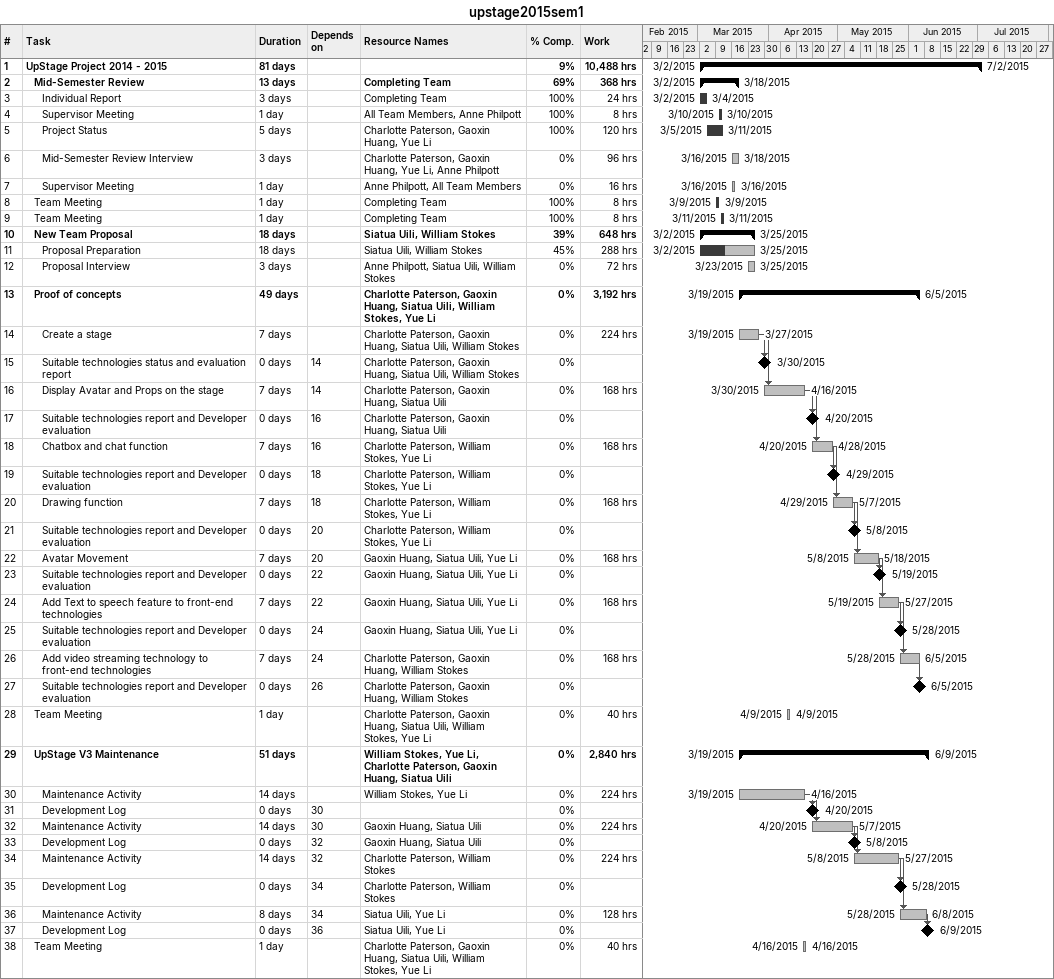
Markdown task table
upstage2015sem1

| ID | Level | Task | Duration | Start | Finish | Predecessors | Resources | % complete | Work (h) |
|---|---|---|---|---|---|---|---|---|---|
| 1 | 1 | **UpStage Project 2014 - 2015** | 81d | 2015-03-02 | 2015-07-02 |  |  | 9 | 10488 |
| 2 | 2 | **Mid-Semester Review** | 13d | 2015-03-02 | 2015-03-18 |  | Completing Team | 69 | 368 |
| 3 | 3 | Individual Report | 3d | 2015-03-02 | 2015-03-04 |  | Completing Team | 100 | 24 |
| 4 | 3 | Supervisor Meeting | 1d | 2015-03-10 | 2015-03-10 |  | All Team Members, Anne Philpott | 100 | 8 |
| 5 | 3 | Project Status | 5d | 2015-03-05 | 2015-03-11 |  | Charlotte Paterson, Gaoxin Huang, Yue Li | 100 | 120 |
| 6 | 3 | Mid-Semester Review Interview | 3d | 2015-03-16 | 2015-03-18 |  | Charlotte Paterson, Gaoxin Huang, Yue Li, Anne Philpott | 0 | 96 |
| 7 | 3 | Supervisor Meeting | 1d | 2015-03-16 | 2015-03-16 |  | Anne Philpott, All Team Members | 0 | 16 |
| 8 | 2 | Team Meeting | 1d | 2015-03-09 | 2015-03-09 |  | Completing Team | 100 | 8 |
| 9 | 2 | Team Meeting | 1d | 2015-03-11 | 2015-03-11 |  | Completing Team | 100 | 8 |
| 10 | 2 | **New Team Proposal** | 18d | 2015-03-02 | 2015-03-25 |  | Siatua Uili, William Stokes | 39 | 648 |
| 11 | 3 | Proposal Preparation | 18d | 2015-03-02 | 2015-03-25 |  | Siatua Uili, William Stokes | 45 | 288 |
| 12 | 3 | Proposal Interview | 3d | 2015-03-23 | 2015-03-25 |  | Anne Philpott, Siatua Uili, William Stokes | 0 | 72 |
| 13 | 2 | **Proof of concepts** | 49d | 2015-03-19 | 2015-06-05 |  | Charlotte Paterson, Gaoxin Huang, Siatua Uili, William Stokes, Yue Li | 0 | 3192 |
| 14 | 3 | Create a stage | 7d | 2015-03-19 | 2015-03-27 |  | Charlotte Paterson, Gaoxin Huang, Siatua Uili, William Stokes | 0 | 224 |
| 15 | 3 | Suitable technologies status and evaluation report | 0d | 2015-03-30 | 2015-03-30 | 14 | Charlotte Paterson, Gaoxin Huang, Siatua Uili, William Stokes | 0 |  |
| 16 | 3 | Display Avatar and Props on the stage | 7d | 2015-03-30 | 2015-04-16 | 14 | Charlotte Paterson, Gaoxin Huang, Siatua Uili | 0 | 168 |
| 17 | 3 | Suitable technologies report and Developer evaluation | 0d | 2015-04-20 | 2015-04-20 | 16 | Charlotte Paterson, Gaoxin Huang, Siatua Uili | 0 |  |
| 18 | 3 | Chatbox and chat function | 7d | 2015-04-20 | 2015-04-28 | 16 | Charlotte Paterson, William Stokes, Yue Li | 0 | 168 |
| 19 | 3 | Suitable technologies report and Developer evaluation | 0d | 2015-04-29 | 2015-04-29 | 18 | Charlotte Paterson, William Stokes, Yue Li | 0 |  |
| 20 | 3 | Drawing function | 7d | 2015-04-29 | 2015-05-07 | 18 | Charlotte Paterson, William Stokes, Yue Li | 0 | 168 |
| 21 | 3 | Suitable technologies report and Developer evaluation | 0d | 2015-05-08 | 2015-05-08 | 20 | Charlotte Paterson, William Stokes, Yue Li | 0 |  |
| 22 | 3 | Avatar Movement | 7d | 2015-05-08 | 2015-05-18 | 20 | Gaoxin Huang, Siatua Uili, Yue Li | 0 | 168 |
| 23 | 3 | Suitable technologies report and Developer evaluation | 0d | 2015-05-19 | 2015-05-19 | 22 | Gaoxin Huang, Siatua Uili, Yue Li | 0 |  |
| 24 | 3 | Add Text to speech feature to front-end technologies | 7d | 2015-05-19 | 2015-05-27 | 22 | Gaoxin Huang, Siatua Uili, Yue Li | 0 | 168 |
| 25 | 3 | Suitable technologies report and Developer evaluation | 0d | 2015-05-28 | 2015-05-28 | 24 | Gaoxin Huang, Siatua Uili, Yue Li | 0 |  |
| 26 | 3 | Add video streaming technology to front-end technologies | 7d | 2015-05-28 | 2015-06-05 | 24 | Charlotte Paterson, Gaoxin Huang, William Stokes | 0 | 168 |
| 27 | 3 | Suitable technologies report and Developer evaluation | 0d | 2015-06-05 | 2015-06-05 | 26 | Charlotte Paterson, Gaoxin Huang, William Stokes | 0 |  |
| 28 | 2 | Team Meeting | 1d | 2015-04-09 | 2015-04-09 |  | Charlotte Paterson, Gaoxin Huang, Siatua Uili, William Stokes, Yue Li | 0 | 40 |
| 29 | 2 | **UpStage V3 Maintenance** | 51d | 2015-03-19 | 2015-06-09 |  | William Stokes, Yue Li, Charlotte Paterson, Gaoxin Huang, Siatua Uili | 0 | 2840 |
| 30 | 3 | Maintenance Activity | 14d | 2015-03-19 | 2015-04-16 |  | William Stokes, Yue Li | 0 | 224 |
| 31 | 3 | Development Log | 0d | 2015-04-20 | 2015-04-20 | 30 |  | 0 |  |
| 32 | 3 | Maintenance Activity | 14d | 2015-04-20 | 2015-05-07 | 30 | Gaoxin Huang, Siatua Uili | 0 | 224 |
| 33 | 3 | Development Log | 0d | 2015-05-08 | 2015-05-08 | 32 | Gaoxin Huang, Siatua Uili | 0 |  |
| 34 | 3 | Maintenance Activity | 14d | 2015-05-08 | 2015-05-27 | 32 | Charlotte Paterson, William Stokes | 0 | 224 |
| 35 | 3 | Development Log | 0d | 2015-05-28 | 2015-05-28 | 34 | Charlotte Paterson, William Stokes | 0 |  |
| 36 | 3 | Maintenance Activity | 8d | 2015-05-28 | 2015-06-08 | 34 | Siatua Uili, Yue Li | 0 | 128 |
| 37 | 3 | Development Log | 0d | 2015-06-09 | 2015-06-09 | 36 | Siatua Uili, Yue Li | 0 |  |
| 38 | 2 | Team Meeting | 1d | 2015-04-16 | 2015-04-16 |  | Charlotte Paterson, Gaoxin Huang, Siatua Uili, William Stokes, Yue Li | 0 | 40 |
